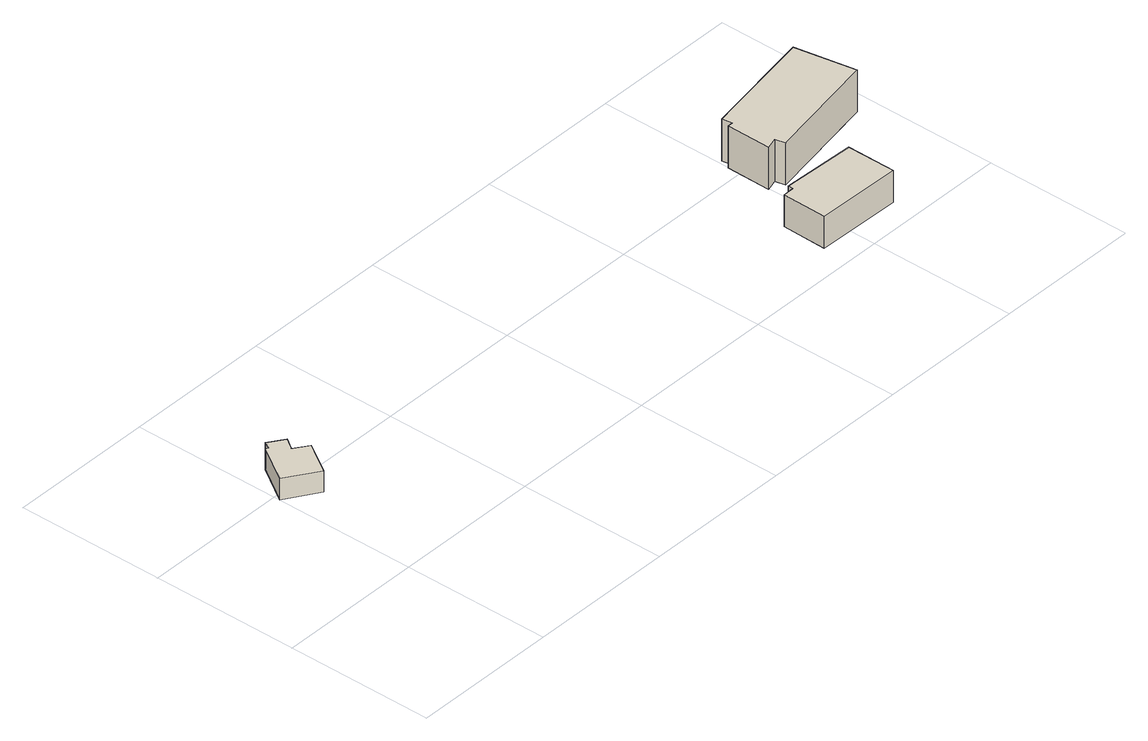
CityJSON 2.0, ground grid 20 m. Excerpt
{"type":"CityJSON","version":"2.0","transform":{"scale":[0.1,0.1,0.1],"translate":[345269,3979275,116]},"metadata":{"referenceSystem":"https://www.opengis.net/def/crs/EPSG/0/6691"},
"CityObjects":{
"building1":{"type":"Building","attributes":{"土砂災害警戒区域.現象区分":"2","土砂災害警戒区域.区域区分":"1","measuredHeight":3},"geometry":[{"type":"Solid","lod":"1","boundaries":[[[[0,1,2,3,4,5,6,7]],[[6,8,9,7]],[[5,10,8,6]],[[4,11,10,5]],[[3,12,11,4]],[[2,13,12,3]],[[1,14,13,2]],[[0,15,14,1]],[[7,9,15,0]],[[8,10,11,12,13,14,15,9]]]]}]},
"building2":{"type":"Building","attributes":{"土砂災害警戒区域.現象区分":"2","土砂災害警戒区域.区域区分":"1","measuredHeight":5.3},"geometry":[{"type":"Solid","lod":"1","boundaries":[[[[16,17,18,19,20,21]],[[20,22,23,21]],[[19,24,22,20]],[[18,25,24,19]],[[17,26,25,18]],[[16,27,26,17]],[[21,23,27,16]],[[22,24,25,26,27,23]]]]}]},
"building3":{"type":"Building","attributes":{"土砂災害警戒区域.現象区分":"2","土砂災害警戒区域.区域区分":"1","measuredHeight":7.2},"geometry":[{"type":"Solid","lod":"1","boundaries":[[[[28,29,30,31,32,33,34,35]],[[34,36,37,35]],[[33,38,36,34]],[[32,39,38,33]],[[31,40,39,32]],[[30,41,40,31]],[[29,42,41,30]],[[28,43,42,29]],[[35,37,43,28]],[[36,38,39,40,41,42,43,37]]]]}]}
},
"vertices":[
[62,234,8],[52,219,8],[71,206,8],[44,164,8],[1,192,8],[33,241,8],[36,239,8],[41,248,8],[36,239,38],[41,248,38],[33,241,38],[1,192,38],[44,164,38],[71,206,38],[52,219,38],[62,234,38],
[834,1,47],[718,3,47],[719,64,47],[734,64,47],[734,71,47],[834,67,47],[734,71,92],[834,67,92],[734,64,92],[719,64,92],[718,3,92],[834,1,92],
[750,174,58],[757,174,58],[755,188,58],[909,215,58],[924,133,58],[768,104,58],[765,118,58],[749,113,58],[765,118,117],[749,113,117],[768,104,117],[924,133,117],[909,215,117],[755,188,117],[757,174,117],[750,174,117]
]}
